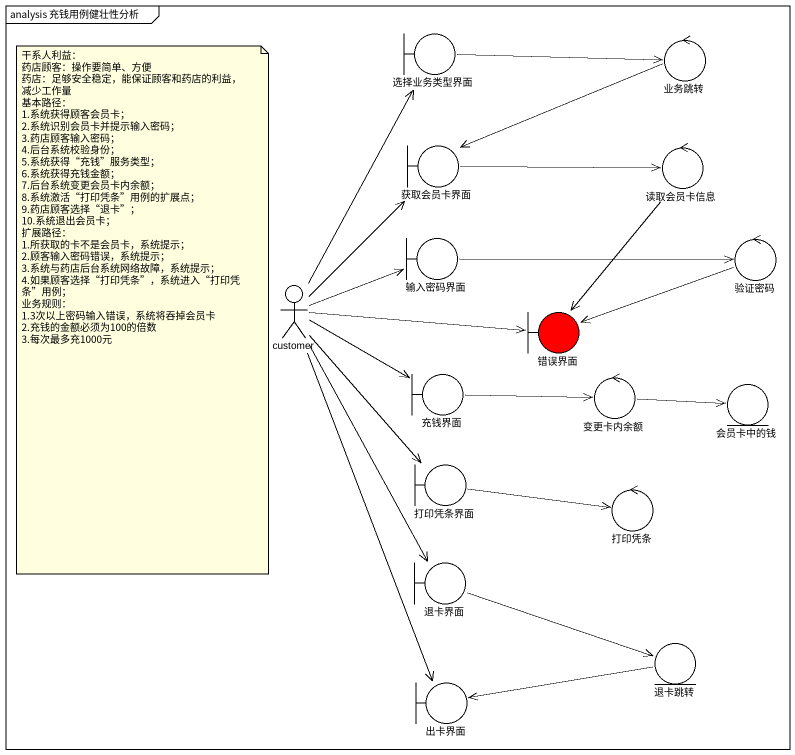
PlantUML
@startuml
mainframe analysis 充钱用例健壮性分析
boundary 选择业务类型界面
control 业务跳转
boundary 获取会员卡界面
control 读取会员卡信息
boundary 输入密码界面
control 验证密码
actor customer
boundary 错误界面 #FF0000
boundary 充钱界面
control 变更卡内余额
entity 会员卡中的钱
boundary 打印凭条界面
control 打印凭条
boundary 退卡界面
entity 退卡跳转
boundary 出卡界面
选择业务类型界面 -right-> 业务跳转
业务跳转 -left-> 获取会员卡界面
获取会员卡界面 -right-> 读取会员卡信息
读取会员卡信息 --> 错误界面
输入密码界面 -right-> 验证密码
验证密码 -left-> 错误界面
customer -up-> 选择业务类型界面
customer -up-> 获取会员卡界面
customer -right-> 输入密码界面
customer -right-> 错误界面
customer -right-> 充钱界面
customer --> 打印凭条界面
customer --> 退卡界面
customer --> 出卡界面
充钱界面 -right-> 变更卡内余额
变更卡内余额 -right-> 会员卡中的钱
打印凭条界面 -right-> 打印凭条
退卡界面 -right-> 退卡跳转
退卡跳转 -left-> 出卡界面
note as N1
  干系人利益：
  药店顾客：操作要简单、方便
  药店：足够安全稳定，能保证顾客和药店的利益，减少工作量
  基本路径：
  1.系统获得顾客会员卡；
  2.系统识别会员卡并提示输入密码；
  3.药店顾客输入密码；
  4.后台系统校验身份；
  5.系统获得“充钱”服务类型；
  6.系统获得充钱金额；
  7.后台系统变更会员卡内余额；
  8.系统激活“打印凭条”用例的扩展点；
  9.药店顾客选择“退卡”；
  10.系统退出会员卡；
  扩展路径：
  1.所获取的卡不是会员卡，系统提示；
  2.顾客输入密码错误，系统提示；
  3.系统与药店后台系统网络故障，系统提示；
  4.如果顾客选择“打印凭条”，系统进入“打印凭条”用例；
  业务规则：
  1.3次以上密码输入错误，系统将吞掉会员卡
  2.充钱的金额必须为100的倍数
  3.每次最多充1000元
end note
@enduml
